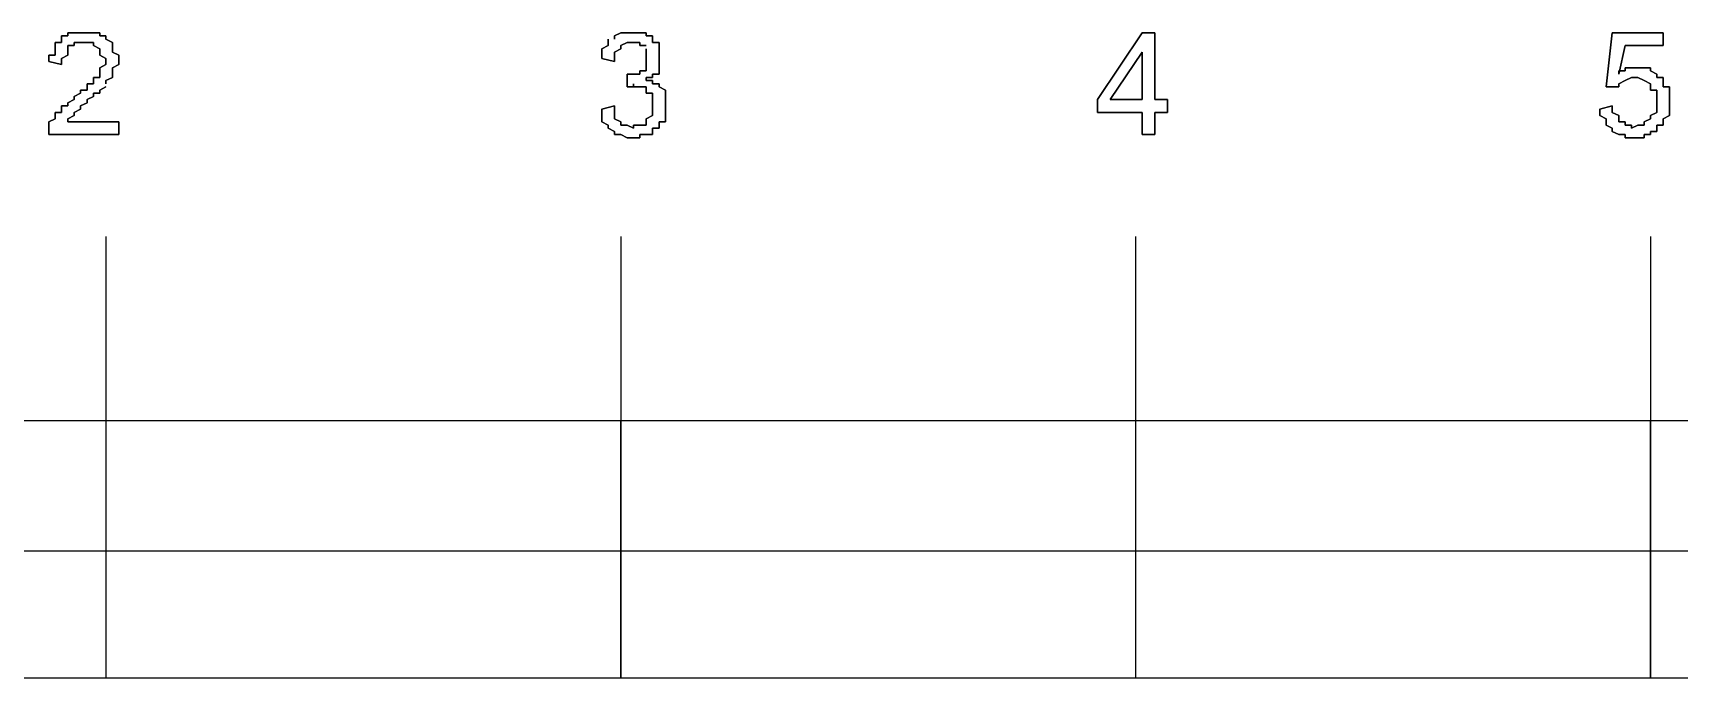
# Model space of a CAD drawing. Header units: metres. Extents: x 2.9 to 42.8, y 1.7 to 28.7.
# Drawn here: x 38.878 to 39.792, y 3.03 to 3.388 of the extents above; entities that cross this region are included whole.
import ezdxf

# ---------------------------------------------------------------- set-up
doc = ezdxf.new("R2010")
doc.units = ezdxf.units.M
doc.layers.add('AMARILLO', color=2, linetype='Continuous')
doc.layers.add('NEGRO', color=7, linetype='Continuous')

msp = doc.modelspace()

# ---------------------------------------------------------------- linework, layer by layer
at = {"layer": 'AMARILLO', "lineweight": -3}
for points in [[(38.9184, 3.2755), (38.9184, 3.0304)], [(39.2042, 3.2755), (39.2042, 3.0304)], [(39.4899, 3.2755), (39.4899, 3.0304)], [(39.7757, 3.2755), (39.7757, 3.0304)], [(40.0614, 3.1732), (38.3469, 3.1732)], [(38.9184, 3.1732), (38.9184, 3.1009), (38.9184, 3.0304)], [(39.2042, 3.0304), (39.2042, 3.1009), (39.2042, 3.1732)], [(39.4899, 3.1732), (39.4899, 3.1009), (39.4899, 3.0304)], [(39.7757, 3.0304), (39.7757, 3.1009), (39.7757, 3.1732)], [(40.0614, 3.1009), (38.3469, 3.1009)], [(40.0614, 3.0304), (38.3469, 3.0304)]]:
    msp.add_lwpolyline(points, dxfattribs=at)
at = {"layer": 'NEGRO', "lineweight": -3}
for points in [[(38.8937, 3.3831), (38.8902, 3.3831), (38.8937, 3.3831)], [(38.8902, 3.3831), (38.8902, 3.3814), (38.8902, 3.3831)], [(38.8902, 3.3814), (38.8902, 3.3796), (38.8902, 3.3814)], [(38.8973, 3.3867), (38.8937, 3.3867), (38.8973, 3.3867)], [(38.8937, 3.3867), (38.8937, 3.3849), (38.8937, 3.3867)], [(38.8937, 3.3849), (38.8937, 3.3831), (38.8937, 3.3849)], [(38.9008, 3.3884), (38.8973, 3.3884), (38.9008, 3.3884)], [(38.8973, 3.3884), (38.8973, 3.3867), (38.8973, 3.3884)], [(38.8973, 3.3796), (38.8973, 3.3814), (38.8973, 3.3796)], [(38.8973, 3.3814), (38.9008, 3.3814), (38.8973, 3.3814)], [(38.9043, 3.3884), (38.9008, 3.3884), (38.9043, 3.3884)], [(38.9008, 3.3814), (38.9008, 3.3831), (38.9008, 3.3814)], [(38.9008, 3.3831), (38.9043, 3.3831), (38.9008, 3.3831)], [(38.9079, 3.3884), (38.9043, 3.3884), (38.9079, 3.3884)], [(38.9043, 3.3831), (38.9079, 3.3831), (38.9043, 3.3831)], [(38.9114, 3.3884), (38.9079, 3.3884), (38.9114, 3.3884)], [(38.9079, 3.3831), (38.9114, 3.3831), (38.9079, 3.3831)], [(38.9149, 3.3884), (38.9114, 3.3884), (38.9149, 3.3884)], [(38.9114, 3.3831), (38.9114, 3.3814), (38.9114, 3.3831)], [(38.9114, 3.3814), (38.9149, 3.3796), (38.9114, 3.3814)], [(38.9149, 3.3867), (38.9149, 3.3884), (38.9149, 3.3867)], [(38.9184, 3.3867), (38.9149, 3.3867), (38.9184, 3.3867)], [(38.9184, 3.3849), (38.9184, 3.3867), (38.9184, 3.3849)], [(38.922, 3.3831), (38.9184, 3.3849), (38.922, 3.3831)], [(38.922, 3.3814), (38.922, 3.3831), (38.922, 3.3814)], [(38.922, 3.3796), (38.922, 3.3814), (38.922, 3.3796)], [(39.1971, 3.3814), (39.1936, 3.3796), (39.1971, 3.3814)], [(39.1971, 3.3849), (39.1971, 3.3831), (39.1971, 3.3849)], [(39.1971, 3.3831), (39.1971, 3.3814), (39.1971, 3.3831)], [(39.2042, 3.3884), (39.2007, 3.3867), (39.2042, 3.3884)], [(39.2007, 3.3867), (39.2007, 3.3849), (39.2007, 3.3867)], [(39.2077, 3.3884), (39.2042, 3.3884), (39.2077, 3.3884)], [(39.2042, 3.3814), (39.2077, 3.3831), (39.2042, 3.3814)], [(39.2042, 3.3796), (39.2042, 3.3814), (39.2042, 3.3796)], [(39.2112, 3.3884), (39.2077, 3.3884), (39.2112, 3.3884)], [(39.2077, 3.3831), (39.2112, 3.3831), (39.2077, 3.3831)], [(39.2148, 3.3884), (39.2112, 3.3884), (39.2148, 3.3884)], [(39.2112, 3.3831), (39.2148, 3.3831), (39.2112, 3.3831)], [(39.2183, 3.3884), (39.2148, 3.3884), (39.2183, 3.3884)], [(39.2148, 3.3831), (39.2148, 3.3814), (39.2148, 3.3831)], [(39.2148, 3.3814), (39.2183, 3.3814), (39.2148, 3.3814)], [(39.2183, 3.3867), (39.2183, 3.3884), (39.2183, 3.3867)], [(39.2218, 3.3867), (39.2183, 3.3867), (39.2218, 3.3867)], [(39.2218, 3.3849), (39.2218, 3.3867), (39.2218, 3.3849)], [(39.2218, 3.3831), (39.2218, 3.3849), (39.2218, 3.3831)], [(39.2254, 3.3831), (39.2218, 3.3831), (39.2254, 3.3831)], [(39.2254, 3.3814), (39.2254, 3.3831), (39.2254, 3.3814)], [(39.2254, 3.3796), (39.2254, 3.3814), (39.2254, 3.3796)], [(39.4935, 3.3884), (39.4688, 3.3514), (39.4935, 3.3884)], [(39.5005, 3.3884), (39.4935, 3.3884), (39.5005, 3.3884)], [(39.5005, 3.3514), (39.5005, 3.3884), (39.5005, 3.3514)], [(39.7545, 3.3884), (39.751, 3.3584), (39.7545, 3.3884)], [(39.7828, 3.3884), (39.7545, 3.3884), (39.7828, 3.3884)], [(39.7581, 3.3655), (39.7616, 3.3814), (39.7581, 3.3655)], [(39.7616, 3.3814), (39.7828, 3.3814), (39.7616, 3.3814)], [(39.7828, 3.3814), (39.7828, 3.3884), (39.7828, 3.3814)], [(38.8902, 3.3761), (38.8867, 3.3761), (38.8902, 3.3761)], [(38.8867, 3.3761), (38.8867, 3.3743), (38.8867, 3.3761)], [(38.8867, 3.3743), (38.8867, 3.3726), (38.8867, 3.3743)], [(38.8867, 3.3726), (38.8937, 3.3708), (38.8867, 3.3726)], [(38.8902, 3.3796), (38.8902, 3.3778), (38.8902, 3.3796)], [(38.8902, 3.3778), (38.8902, 3.3761), (38.8902, 3.3778)], [(38.8937, 3.3743), (38.8973, 3.3761), (38.8937, 3.3743)], [(38.8937, 3.3726), (38.8937, 3.3743), (38.8937, 3.3726)], [(38.8937, 3.3708), (38.8937, 3.3726), (38.8937, 3.3708)], [(38.8973, 3.3778), (38.8973, 3.3796), (38.8973, 3.3778)], [(38.8973, 3.3761), (38.8973, 3.3778), (38.8973, 3.3761)], [(38.9149, 3.3796), (38.9149, 3.3778), (38.9149, 3.3796)], [(38.9149, 3.3778), (38.9149, 3.3761), (38.9149, 3.3778)], [(38.9149, 3.3761), (38.9184, 3.3743), (38.9149, 3.3761)], [(38.9184, 3.3743), (38.9184, 3.3726), (38.9184, 3.3743)], [(38.9184, 3.3726), (38.9184, 3.3708), (38.9184, 3.3726)], [(38.922, 3.3778), (38.922, 3.3796), (38.922, 3.3778)], [(38.9255, 3.3761), (38.922, 3.3778), (38.9255, 3.3761)], [(38.9255, 3.3743), (38.9255, 3.3761), (38.9255, 3.3743)], [(38.9255, 3.3726), (38.9255, 3.3743), (38.9255, 3.3726)], [(38.9255, 3.3708), (38.9255, 3.3726), (38.9255, 3.3708)], [(39.1936, 3.3796), (39.1936, 3.3778), (39.1936, 3.3796)], [(39.1936, 3.3778), (39.1936, 3.3761), (39.1936, 3.3778)], [(39.1936, 3.3761), (39.1936, 3.3743), (39.1936, 3.3761)], [(39.1936, 3.3743), (39.2007, 3.3726), (39.1936, 3.3743)], [(39.2007, 3.3778), (39.2042, 3.3796), (39.2007, 3.3778)], [(39.2007, 3.3761), (39.2007, 3.3778), (39.2007, 3.3761)], [(39.2007, 3.3743), (39.2007, 3.3761), (39.2007, 3.3743)], [(39.2007, 3.3726), (39.2007, 3.3743), (39.2007, 3.3726)], [(39.2183, 3.3796), (39.2183, 3.3778), (39.2183, 3.3796)], [(39.2183, 3.3778), (39.2183, 3.3761), (39.2183, 3.3778)], [(39.2183, 3.3761), (39.2183, 3.3743), (39.2183, 3.3761)], [(39.2183, 3.3743), (39.2183, 3.3726), (39.2183, 3.3743)], [(39.2183, 3.3726), (39.2183, 3.3708), (39.2183, 3.3726)], [(39.2254, 3.3778), (39.2254, 3.3796), (39.2254, 3.3778)], [(39.2254, 3.3761), (39.2254, 3.3778), (39.2254, 3.3761)], [(39.2254, 3.3743), (39.2254, 3.3761), (39.2254, 3.3743)], [(39.2254, 3.3726), (39.2254, 3.3743), (39.2254, 3.3726)], [(39.2254, 3.3708), (39.2254, 3.3726), (39.2254, 3.3708)], [(39.4758, 3.3514), (39.4935, 3.3778), (39.4758, 3.3514)], [(39.4935, 3.3778), (39.4935, 3.3514), (39.4935, 3.3778)], [(38.9149, 3.3637), (38.9114, 3.3637), (38.9149, 3.3637)], [(38.9114, 3.3637), (38.9114, 3.362), (38.9114, 3.3637)], [(38.9184, 3.3708), (38.9149, 3.369), (38.9184, 3.3708)], [(38.9149, 3.369), (38.9149, 3.3673), (38.9149, 3.369)], [(38.9149, 3.3673), (38.9149, 3.3655), (38.9149, 3.3673)], [(38.9149, 3.3655), (38.9149, 3.3637), (38.9149, 3.3655)], [(38.9184, 3.362), (38.922, 3.3637), (38.9184, 3.362)], [(38.922, 3.369), (38.9255, 3.3708), (38.922, 3.369)], [(38.922, 3.3673), (38.922, 3.369), (38.922, 3.3673)], [(38.922, 3.3655), (38.922, 3.3673), (38.922, 3.3655)], [(38.922, 3.3637), (38.922, 3.3655), (38.922, 3.3637)], [(39.2112, 3.3655), (39.2077, 3.3655), (39.2112, 3.3655)], [(39.2077, 3.3655), (39.2077, 3.3584), (39.2077, 3.3655)], [(39.2148, 3.3655), (39.2112, 3.3655), (39.2148, 3.3655)], [(39.2183, 3.3673), (39.2148, 3.3673), (39.2183, 3.3673)], [(39.2148, 3.3673), (39.2148, 3.3655), (39.2148, 3.3673)], [(39.2183, 3.3708), (39.2183, 3.369), (39.2183, 3.3708)], [(39.2183, 3.369), (39.2183, 3.3673), (39.2183, 3.369)], [(39.2183, 3.362), (39.2183, 3.3637), (39.2183, 3.362)], [(39.2183, 3.3637), (39.2218, 3.3637), (39.2183, 3.3637)], [(39.2218, 3.3637), (39.2218, 3.3655), (39.2218, 3.3637)], [(39.2218, 3.3655), (39.2254, 3.3655), (39.2218, 3.3655)], [(39.2254, 3.369), (39.2254, 3.3708), (39.2254, 3.369)], [(39.2254, 3.3673), (39.2254, 3.369), (39.2254, 3.3673)], [(39.2254, 3.3655), (39.2254, 3.3673), (39.2254, 3.3655)], [(39.7616, 3.3673), (39.7581, 3.3673), (39.7616, 3.3673)], [(39.7581, 3.3673), (39.7581, 3.3655), (39.7581, 3.3673)], [(39.7651, 3.369), (39.7616, 3.369), (39.7651, 3.369)], [(39.7616, 3.369), (39.7616, 3.3673), (39.7616, 3.369)], [(39.7616, 3.362), (39.7651, 3.3637), (39.7616, 3.362)], [(39.7686, 3.369), (39.7651, 3.369), (39.7686, 3.369)], [(39.7651, 3.3637), (39.7686, 3.3637), (39.7651, 3.3637)], [(39.7722, 3.369), (39.7686, 3.369), (39.7722, 3.369)], [(39.7686, 3.3637), (39.7722, 3.362), (39.7686, 3.3637)], [(39.7757, 3.369), (39.7722, 3.369), (39.7757, 3.369)], [(39.7757, 3.3673), (39.7757, 3.369), (39.7757, 3.3673)], [(39.7792, 3.3655), (39.7757, 3.3673), (39.7792, 3.3655)], [(39.7792, 3.3637), (39.7792, 3.3655), (39.7792, 3.3637)], [(39.7828, 3.3637), (39.7792, 3.3637), (39.7828, 3.3637)], [(39.7828, 3.362), (39.7828, 3.3637), (39.7828, 3.362)], [(38.9043, 3.3549), (38.9008, 3.3532), (38.9043, 3.3549)], [(38.9079, 3.3567), (38.9043, 3.3567), (38.9079, 3.3567)], [(38.9043, 3.3567), (38.9043, 3.3549), (38.9043, 3.3567)], [(38.9114, 3.3602), (38.9079, 3.3602), (38.9114, 3.3602)], [(38.9079, 3.3602), (38.9079, 3.3584), (38.9079, 3.3602)], [(38.9079, 3.3584), (38.9079, 3.3567), (38.9079, 3.3584)], [(38.9114, 3.362), (38.9114, 3.3602), (38.9114, 3.362)], [(38.9114, 3.3532), (38.9114, 3.3549), (38.9114, 3.3532)], [(38.9114, 3.3549), (38.9149, 3.3549), (38.9114, 3.3549)], [(38.9149, 3.3567), (38.9184, 3.3584), (38.9149, 3.3567)], [(38.9149, 3.3549), (38.9149, 3.3567), (38.9149, 3.3549)], [(38.9184, 3.3602), (38.9184, 3.362), (38.9184, 3.3602)], [(39.2077, 3.3584), (39.2112, 3.3584), (39.2077, 3.3584)], [(39.2112, 3.3584), (39.2148, 3.3584), (39.2112, 3.3584)], [(39.2148, 3.3584), (39.2183, 3.3584), (39.2148, 3.3584)], [(39.2218, 3.362), (39.2183, 3.362), (39.2218, 3.362)], [(39.2183, 3.3584), (39.2183, 3.3567), (39.2183, 3.3584)], [(39.2183, 3.3567), (39.2183, 3.3549), (39.2183, 3.3567)], [(39.2183, 3.3549), (39.2218, 3.3549), (39.2183, 3.3549)], [(39.2218, 3.3602), (39.2218, 3.362), (39.2218, 3.3602)], [(39.2254, 3.3602), (39.2218, 3.3602), (39.2254, 3.3602)], [(39.2218, 3.3549), (39.2218, 3.3532), (39.2218, 3.3549)], [(39.2254, 3.3584), (39.2254, 3.3602), (39.2254, 3.3584)], [(39.2289, 3.3567), (39.2254, 3.3584), (39.2289, 3.3567)], [(39.2289, 3.3549), (39.2289, 3.3567), (39.2289, 3.3549)], [(39.2289, 3.3532), (39.2289, 3.3549), (39.2289, 3.3532)], [(39.751, 3.3584), (39.7545, 3.3584), (39.751, 3.3584)], [(39.7545, 3.3584), (39.7581, 3.3584), (39.7545, 3.3584)], [(39.7581, 3.3602), (39.7616, 3.362), (39.7581, 3.3602)], [(39.7581, 3.3584), (39.7581, 3.3602), (39.7581, 3.3584)], [(39.7722, 3.362), (39.7757, 3.3602), (39.7722, 3.362)], [(39.7757, 3.3602), (39.7757, 3.3584), (39.7757, 3.3602)], [(39.7757, 3.3584), (39.7757, 3.3567), (39.7757, 3.3584)], [(39.7757, 3.3567), (39.7792, 3.3567), (39.7757, 3.3567)], [(39.7792, 3.3567), (39.7792, 3.3549), (39.7792, 3.3567)], [(39.7792, 3.3549), (39.7792, 3.3532), (39.7792, 3.3549)], [(39.7828, 3.3602), (39.7828, 3.362), (39.7828, 3.3602)], [(39.7828, 3.3584), (39.7828, 3.3602), (39.7828, 3.3584)], [(39.7863, 3.3584), (39.7828, 3.3584), (39.7863, 3.3584)], [(39.7863, 3.3567), (39.7863, 3.3584), (39.7863, 3.3567)], [(39.7863, 3.3549), (39.7863, 3.3567), (39.7863, 3.3549)], [(39.7863, 3.3532), (39.7863, 3.3549), (39.7863, 3.3532)], [(38.8937, 3.3443), (38.8902, 3.3443), (38.8937, 3.3443)], [(38.8902, 3.3443), (38.8902, 3.3426), (38.8902, 3.3443)], [(38.8973, 3.3479), (38.8937, 3.3479), (38.8973, 3.3479)], [(38.8937, 3.3479), (38.8937, 3.3461), (38.8937, 3.3479)], [(38.8937, 3.3461), (38.8937, 3.3443), (38.8937, 3.3461)], [(38.9008, 3.3514), (38.8973, 3.3496), (38.9008, 3.3514)], [(38.8973, 3.3496), (38.8973, 3.3479), (38.8973, 3.3496)], [(38.9008, 3.3532), (38.9008, 3.3514), (38.9008, 3.3532)], [(38.9008, 3.3443), (38.9043, 3.3461), (38.9008, 3.3443)], [(38.9008, 3.3426), (38.9008, 3.3443), (38.9008, 3.3426)], [(38.9043, 3.3479), (38.9079, 3.3496), (38.9043, 3.3479)], [(38.9043, 3.3461), (38.9043, 3.3479), (38.9043, 3.3461)], [(38.9079, 3.3514), (38.9114, 3.3532), (38.9079, 3.3514)], [(38.9079, 3.3496), (38.9079, 3.3514), (38.9079, 3.3496)], [(39.2007, 3.3479), (39.1936, 3.3461), (39.2007, 3.3479)], [(39.1936, 3.3461), (39.1936, 3.3443), (39.1936, 3.3461)], [(39.1936, 3.3443), (39.1936, 3.3426), (39.1936, 3.3443)], [(39.2007, 3.3461), (39.2007, 3.3479), (39.2007, 3.3461)], [(39.2007, 3.3443), (39.2007, 3.3461), (39.2007, 3.3443)], [(39.2007, 3.3426), (39.2007, 3.3443), (39.2007, 3.3426)], [(39.2218, 3.3532), (39.2218, 3.3514), (39.2218, 3.3532)], [(39.2218, 3.3514), (39.2218, 3.3496), (39.2218, 3.3514)], [(39.2218, 3.3496), (39.2218, 3.3479), (39.2218, 3.3496)], [(39.2218, 3.3479), (39.2218, 3.3461), (39.2218, 3.3479)], [(39.2218, 3.3461), (39.2218, 3.3443), (39.2218, 3.3461)], [(39.2218, 3.3443), (39.2218, 3.3426), (39.2218, 3.3443)], [(39.2289, 3.3514), (39.2289, 3.3532), (39.2289, 3.3514)], [(39.2289, 3.3496), (39.2289, 3.3514), (39.2289, 3.3496)], [(39.2289, 3.3479), (39.2289, 3.3496), (39.2289, 3.3479)], [(39.2289, 3.3461), (39.2289, 3.3479), (39.2289, 3.3461)], [(39.2289, 3.3443), (39.2289, 3.3461), (39.2289, 3.3443)], [(39.2289, 3.3426), (39.2289, 3.3443), (39.2289, 3.3426)], [(39.4688, 3.3514), (39.4688, 3.3443), (39.4688, 3.3514)], [(39.4688, 3.3443), (39.4935, 3.3443), (39.4688, 3.3443)], [(39.4935, 3.3514), (39.4758, 3.3514), (39.4935, 3.3514)], [(39.4935, 3.3443), (39.4935, 3.332), (39.4935, 3.3443)], [(39.5076, 3.3514), (39.5005, 3.3514), (39.5076, 3.3514)], [(39.5005, 3.332), (39.5005, 3.3443), (39.5005, 3.332)], [(39.5005, 3.3443), (39.5076, 3.3443), (39.5005, 3.3443)], [(39.5076, 3.3443), (39.5076, 3.3514), (39.5076, 3.3443)], [(39.7545, 3.3479), (39.7475, 3.3461), (39.7545, 3.3479)], [(39.7475, 3.3461), (39.7475, 3.3443), (39.7475, 3.3461)], [(39.7475, 3.3443), (39.7475, 3.3426), (39.7475, 3.3443)], [(39.7545, 3.3461), (39.7545, 3.3479), (39.7545, 3.3461)], [(39.7545, 3.3443), (39.7545, 3.3461), (39.7545, 3.3443)], [(39.7581, 3.3426), (39.7545, 3.3443), (39.7581, 3.3426)], [(39.7792, 3.3443), (39.7757, 3.3426), (39.7792, 3.3443)], [(39.7792, 3.3532), (39.7792, 3.3514), (39.7792, 3.3532)], [(39.7792, 3.3514), (39.7792, 3.3496), (39.7792, 3.3514)], [(39.7792, 3.3496), (39.7792, 3.3479), (39.7792, 3.3496)], [(39.7792, 3.3479), (39.7792, 3.3461), (39.7792, 3.3479)], [(39.7792, 3.3461), (39.7792, 3.3443), (39.7792, 3.3461)], [(39.7863, 3.3514), (39.7863, 3.3532), (39.7863, 3.3514)], [(39.7863, 3.3496), (39.7863, 3.3514), (39.7863, 3.3496)], [(39.7863, 3.3479), (39.7863, 3.3496), (39.7863, 3.3479)], [(39.7863, 3.3461), (39.7863, 3.3479), (39.7863, 3.3461)], [(39.7863, 3.3443), (39.7863, 3.3461), (39.7863, 3.3443)], [(39.7863, 3.3426), (39.7863, 3.3443), (39.7863, 3.3426)], [(38.8902, 3.3408), (38.8867, 3.339), (38.8902, 3.3408)], [(38.8867, 3.339), (38.8867, 3.3373), (38.8867, 3.339)], [(38.8867, 3.3373), (38.8867, 3.3355), (38.8867, 3.3373)], [(38.8867, 3.3355), (38.8867, 3.3337), (38.8867, 3.3355)], [(38.8902, 3.3426), (38.8902, 3.3408), (38.8902, 3.3426)], [(38.8973, 3.3408), (38.9008, 3.3426), (38.8973, 3.3408)], [(38.8973, 3.339), (38.8973, 3.3408), (38.8973, 3.339)], [(38.9255, 3.339), (38.8973, 3.339), (38.9255, 3.339)], [(38.9255, 3.332), (38.9255, 3.339), (38.9255, 3.332)], [(39.1936, 3.3426), (39.1936, 3.3408), (39.1936, 3.3426)], [(39.1936, 3.3408), (39.1936, 3.339), (39.1936, 3.3408)], [(39.1936, 3.339), (39.1971, 3.3373), (39.1936, 3.339)], [(39.1971, 3.3373), (39.1971, 3.3355), (39.1971, 3.3373)], [(39.1971, 3.3355), (39.2007, 3.3337), (39.1971, 3.3355)], [(39.2007, 3.3408), (39.2007, 3.3426), (39.2007, 3.3408)], [(39.2042, 3.339), (39.2007, 3.3408), (39.2042, 3.339)], [(39.2042, 3.3373), (39.2042, 3.339), (39.2042, 3.3373)], [(39.2077, 3.3373), (39.2042, 3.3373), (39.2077, 3.3373)], [(39.2112, 3.3355), (39.2077, 3.3373), (39.2112, 3.3355)], [(39.2148, 3.3373), (39.2112, 3.3373), (39.2148, 3.3373)], [(39.2112, 3.3373), (39.2112, 3.3355), (39.2112, 3.3373)], [(39.2183, 3.3373), (39.2148, 3.3373), (39.2183, 3.3373)], [(39.2218, 3.3426), (39.2183, 3.3408), (39.2218, 3.3426)], [(39.2183, 3.3408), (39.2183, 3.339), (39.2183, 3.3408)], [(39.2183, 3.339), (39.2183, 3.3373), (39.2183, 3.339)], [(39.2218, 3.3337), (39.2218, 3.3355), (39.2218, 3.3337)], [(39.2218, 3.3355), (39.2254, 3.3355), (39.2218, 3.3355)], [(39.2254, 3.3373), (39.2254, 3.339), (39.2254, 3.3373)], [(39.2254, 3.339), (39.2289, 3.339), (39.2254, 3.339)], [(39.2254, 3.3355), (39.2254, 3.3373), (39.2254, 3.3355)], [(39.2289, 3.3408), (39.2289, 3.3426), (39.2289, 3.3408)], [(39.2289, 3.339), (39.2289, 3.3408), (39.2289, 3.339)], [(39.7475, 3.3426), (39.751, 3.3408), (39.7475, 3.3426)], [(39.751, 3.3408), (39.751, 3.339), (39.751, 3.3408)], [(39.751, 3.339), (39.751, 3.3373), (39.751, 3.339)], [(39.751, 3.3373), (39.7545, 3.3355), (39.751, 3.3373)], [(39.7545, 3.3355), (39.7545, 3.3337), (39.7545, 3.3355)], [(39.7581, 3.3408), (39.7581, 3.3426), (39.7581, 3.3408)], [(39.7581, 3.339), (39.7581, 3.3408), (39.7581, 3.339)], [(39.7616, 3.339), (39.7581, 3.339), (39.7616, 3.339)], [(39.7616, 3.3373), (39.7616, 3.339), (39.7616, 3.3373)], [(39.7651, 3.3373), (39.7616, 3.3373), (39.7651, 3.3373)], [(39.7686, 3.3373), (39.7651, 3.3355), (39.7686, 3.3373)], [(39.7651, 3.3355), (39.7651, 3.3373), (39.7651, 3.3355)], [(39.7722, 3.3373), (39.7686, 3.3373), (39.7722, 3.3373)], [(39.7757, 3.3408), (39.7722, 3.339), (39.7757, 3.3408)], [(39.7722, 3.339), (39.7722, 3.3373), (39.7722, 3.339)], [(39.7757, 3.3426), (39.7757, 3.3408), (39.7757, 3.3426)], [(39.7792, 3.3355), (39.7792, 3.3373), (39.7792, 3.3355)], [(39.7792, 3.3373), (39.7828, 3.3373), (39.7792, 3.3373)], [(39.7792, 3.3337), (39.7792, 3.3355), (39.7792, 3.3337)], [(39.7828, 3.3408), (39.7863, 3.3426), (39.7828, 3.3408)], [(39.7828, 3.339), (39.7828, 3.3408), (39.7828, 3.339)], [(39.7828, 3.3373), (39.7828, 3.339), (39.7828, 3.3373)], [(38.8867, 3.3337), (38.8867, 3.332), (38.8867, 3.3337)], [(38.8867, 3.332), (38.9255, 3.332), (38.8867, 3.332)], [(39.2007, 3.3337), (39.2007, 3.332), (39.2007, 3.3337)], [(39.2007, 3.332), (39.2042, 3.332), (39.2007, 3.332)], [(39.2042, 3.332), (39.2077, 3.3302), (39.2042, 3.332)], [(39.2077, 3.3302), (39.2112, 3.3302), (39.2077, 3.3302)], [(39.2112, 3.3302), (39.2148, 3.3302), (39.2112, 3.3302)], [(39.2148, 3.3302), (39.2148, 3.332), (39.2148, 3.3302)], [(39.2148, 3.332), (39.2183, 3.332), (39.2148, 3.332)], [(39.2183, 3.332), (39.2218, 3.332), (39.2183, 3.332)], [(39.2218, 3.332), (39.2218, 3.3337), (39.2218, 3.332)], [(39.4935, 3.332), (39.5005, 3.332), (39.4935, 3.332)], [(39.7545, 3.3337), (39.7581, 3.332), (39.7545, 3.3337)], [(39.7581, 3.332), (39.7616, 3.332), (39.7581, 3.332)], [(39.7616, 3.332), (39.7616, 3.3302), (39.7616, 3.332)], [(39.7616, 3.3302), (39.7651, 3.3302), (39.7616, 3.3302)], [(39.7651, 3.3302), (39.7686, 3.3302), (39.7651, 3.3302)], [(39.7686, 3.3302), (39.7722, 3.3302), (39.7686, 3.3302)], [(39.7722, 3.3302), (39.7722, 3.332), (39.7722, 3.3302)], [(39.7722, 3.332), (39.7757, 3.332), (39.7722, 3.332)], [(39.7757, 3.332), (39.7757, 3.3337), (39.7757, 3.332)], [(39.7757, 3.3337), (39.7792, 3.3337), (39.7757, 3.3337)]]:
    msp.add_lwpolyline(points, dxfattribs=at)
msp.add_lwpolyline([(39.2112, 3.3584), (39.2112, 3.3602), (39.2112, 3.3584), (39.2112, 3.3602)], close=True, dxfattribs=at)

doc.saveas('drawing.dxf')
